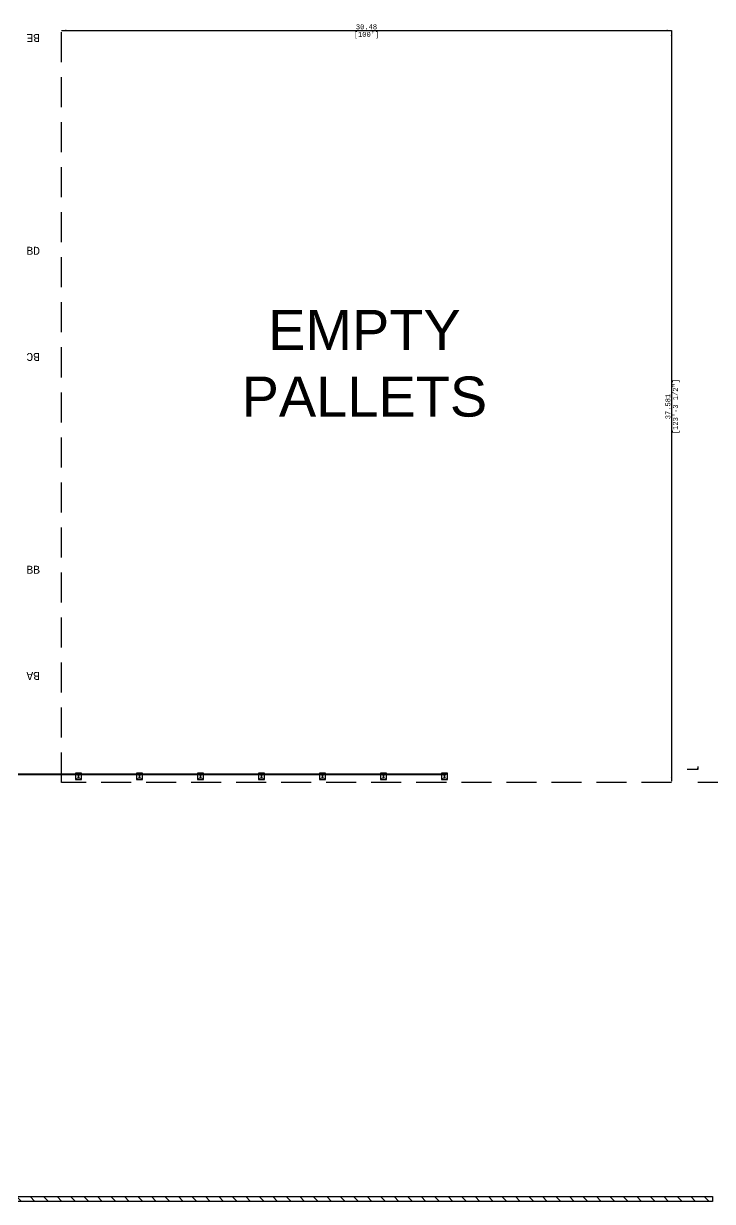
# Model space of a CAD drawing. Header units: inches. Extents: x -233729 to 737493, y -275239 to 196021.
# Drawn here: x 316109 to 350519, y -72686 to -13830 of the extents above; entities that cross this region are included whole.
import ezdxf

# ---------------------------------------------------------------- set-up
doc = ezdxf.new("R2010")
doc.units = ezdxf.units.IN
doc.header["$MEASUREMENT"] = 0
doc.linetypes.add('DASHED', pattern=[0.75, 0.5, -0.25])
for name, color, linetype in [('_FL_FAC_SAFETY', 2, 'Continuous'), ('_FL_FAC_WALLS', 252, 'Continuous'), ('_FL_NEW WH_Pallets', 1, 'Continuous'), ('WF_numbers', 6, 'Continuous')]:
    doc.layers.add(name, color=color, linetype=linetype)
for name, color, linetype, lineweight in [('WF dimentions', 3, 'Continuous', 30), ('WF_sketch_stock_areas', 30, 'Continuous', 30), ('WF_text', 252, 'Continuous', 30)]:
    doc.layers.add(name, color=color, linetype=linetype, lineweight=lineweight)
doc.styles.add('WF_txt', font='consola.ttf')
doc.styles.add('WF_txt_notes', font='arial.ttf')
doc.dimstyles.new('DIM_50', dxfattribs={"dimscale": 50, "dimtxt": 5, "dimasz": 5, "dimexe": 2, "dimexo": 2, "dimgap": 1.1, "dimtad": 1, "dimtoh": 1, "dimdec": 3, "dimlfac": 0.001, "dimdsep": 46, "dimtxsty": 'WF_txt', "dimcen": 3, "dimclrd": 256, "dimclre": 256, "dimclrt": 7, "dimadec": 1, "dimazin": 0, "dimtfac": 1, "dimtdec": 3, "dimtmove": 0, "dimatfit": 3, "dimfxl": 10, "dimtolj": 1, "dimtzin": 0, "dimlwd": -1, "dimlwe": -1, "dimarcsym": 0})

# ---------------------------------------------------------------- blocks, each defined once
blk = doc.blocks.new('FL_Building')
at = {"transparency": 33554687}
h = blk.add_hatch(dxfattribs=at)
h.set_pattern_fill('ANSI31', color=253, scale=150, angle=90)
h.set_pattern_definition([(135, (830121.37, -942425.77), (-336.7596, -336.7596), [])])
h.paths.add_polyline_path([(2165270, -156724), (2237419, -156724), (2237419, -156966), (2165270, -156966)])
at = {"color": 0}
blk.add_lwpolyline([(2165270, -156724), (2237419, -156724), (2237419, -156966), (2165270, -156966)], close=True, dxfattribs=at)
blk = doc.blocks.new('A$C667968a6')
at = {"layer": '_FL_FAC_WALLS', "linetype": 'Continuous', "lineweight": -3}
blk.add_blockref('FL_Building', (-2249814, 156686), dxfattribs=at)
blk = doc.blocks.new('Ext. Safety Rail_Top')
at = {"color": 0}
for points in [[(73203, 279.9), (73203, 228.9), (6045, 228.9), (6045, 279.9)], [(55016.4, 0), (55016.4, 304.8), (54711.6, 304.8), (54711.6, 0)], [(58064.4, 0), (58064.4, 304.8), (57759.6, 304.8), (57759.6, 0)], [(61112.4, 0), (61112.4, 304.8), (60807.6, 304.8), (60807.6, 0)], [(64160.4, 0), (64160.4, 304.8), (63855.6, 304.8), (63855.6, 0)], [(67208.4, 0), (67208.4, 304.8), (66903.6, 304.8), (66903.6, 0)], [(70256.4, 0), (70256.4, 304.8), (69951.6, 304.8), (69951.6, 0)], [(73304.4, 0), (73304.4, 304.8), (72999.6, 304.8), (72999.6, 0)]]:
    blk.add_lwpolyline(points, close=True, dxfattribs=at)
for points in [[(54813, 83.01), (54855.08, 83.01, 0.41421356), (54861.08, 89.01), (54861.08, 215.79, 0.41421356), (54855.08, 221.79), (54813, 221.79), (54813, 228.9), (54915, 228.9), (54915, 221.79), (54872.92, 221.79, 0.41421356), (54866.92, 215.79), (54866.92, 89.01, 0.41421356), (54872.92, 83.01), (54915, 83.01), (54915, 75.9), (54813, 75.9)], [(57861, 83.01), (57903.08, 83.01, 0.41421356), (57909.08, 89.01), (57909.08, 215.79, 0.41421356), (57903.08, 221.79), (57861, 221.79), (57861, 228.9), (57963, 228.9), (57963, 221.79), (57920.92, 221.79, 0.41421356), (57914.92, 215.79), (57914.92, 89.01, 0.41421356), (57920.92, 83.01), (57963, 83.01), (57963, 75.9), (57861, 75.9)], [(60909, 83.01), (60951.08, 83.01, 0.41421356), (60957.08, 89.01), (60957.08, 215.79, 0.41421356), (60951.08, 221.79), (60909, 221.79), (60909, 228.9), (61011, 228.9), (61011, 221.79), (60968.92, 221.79, 0.41421356), (60962.92, 215.79), (60962.92, 89.01, 0.41421356), (60968.92, 83.01), (61011, 83.01), (61011, 75.9), (60909, 75.9)], [(63957, 83.01), (63999.08, 83.01, 0.41421356), (64005.08, 89.01), (64005.08, 215.79, 0.41421356), (63999.08, 221.79), (63957, 221.79), (63957, 228.9), (64059, 228.9), (64059, 221.79), (64016.92, 221.79, 0.41421356), (64010.92, 215.79), (64010.92, 89.01, 0.41421356), (64016.92, 83.01), (64059, 83.01), (64059, 75.9), (63957, 75.9)], [(67005, 83.01), (67047.08, 83.01, 0.41421356), (67053.08, 89.01), (67053.08, 215.79, 0.41421356), (67047.08, 221.79), (67005, 221.79), (67005, 228.9), (67107, 228.9), (67107, 221.79), (67064.92, 221.79, 0.41421356), (67058.92, 215.79), (67058.92, 89.01, 0.41421356), (67064.92, 83.01), (67107, 83.01), (67107, 75.9), (67005, 75.9)], [(70053, 83.01), (70095.08, 83.01, 0.41421356), (70101.08, 89.01), (70101.08, 215.79, 0.41421356), (70095.08, 221.79), (70053, 221.79), (70053, 228.9), (70155, 228.9), (70155, 221.79), (70112.92, 221.79, 0.41421356), (70106.92, 215.79), (70106.92, 89.01, 0.41421356), (70112.92, 83.01), (70155, 83.01), (70155, 75.9), (70053, 75.9)], [(73101, 83.01), (73143.08, 83.01, 0.41421356), (73149.08, 89.01), (73149.08, 215.79, 0.41421356), (73143.08, 221.79), (73101, 221.79), (73101, 228.9), (73203, 228.9), (73203, 221.79), (73160.92, 221.79, 0.41421356), (73154.92, 215.79), (73154.92, 89.01, 0.41421356), (73160.92, 83.01), (73203, 83.01), (73203, 75.9), (73101, 75.9)]]:
    blk.add_lwpolyline(points, format="xyb", close=True, dxfattribs=at)
for centre in [(54749.7, 266.7), (54749.7, 38.1), (54978.3, 266.7), (54978.3, 38.1), (57797.7, 266.7), (57797.7, 38.1), (58026.3, 266.7), (58026.3, 38.1), (60845.7, 266.7), (60845.7, 38.1), (61074.3, 266.7), (61074.3, 38.1), (63893.7, 266.7), (63893.7, 38.1), (64122.3, 266.7), (64122.3, 38.1), (66941.7, 266.7), (66941.7, 38.1), (67170.3, 266.7), (67170.3, 38.1), (69989.7, 266.7), (69989.7, 38.1), (70218.3, 266.7), (70218.3, 38.1), (73037.7, 266.7), (73037.7, 38.1), (73266.3, 266.7), (73266.3, 38.1)]:
    blk.add_circle(centre, 12.7, dxfattribs=at)
blk = doc.blocks.new('*D196')
at = {"layer": 'WF dimentions', "transparency": 16777216}
blk.add_line((318248, -14178), (348228, -14178), dxfattribs=at)
for points in [[(318248, -14136), (318248, -14220), (317998, -14178)], [(348228, -14136), (348228, -14220), (348478, -14178)]]:
    blk.add_solid(points, dxfattribs=at)
at = {"layer": 'WF dimentions', "color": 7, "transparency": 16777216, "char_height": 250, "attachment_point": 5, "style": 'WF_txt'}
for s, insert in [('\\A1;30.48', (333238, -13994)), ("\\A1;[100']", (333238, -14411))]:
    blk.add_mtext(s, dxfattribs=dict(at, insert=insert))
blk = doc.blocks.new('*D197')
at = {"layer": 'WF dimentions', "transparency": 16777216}
blk.add_line((348478, -14428), (348478, -51509), dxfattribs=at)
for points in [[(348436, -14428), (348519, -14428), (348478, -14178)], [(348436, -51509), (348519, -51509), (348478, -51759)]]:
    blk.add_solid(points, dxfattribs=at)
at = {"layer": 'WF dimentions', "color": 7, "transparency": 16777216, "char_height": 250, "attachment_point": 5, "rotation": 90, "style": 'WF_txt'}
for s, insert in [('\\A1;[123\'-3 1/2"]', (348710, -32968)), ('\\A1;37.581', (348294, -32968))]:
    blk.add_mtext(s, dxfattribs=dict(at, insert=insert))

msp = doc.modelspace()

# ---------------------------------------------------------------- linework, layer by layer
at = {"layer": '_FL_NEW WH_Pallets'}
for p, q in [((349785.08965, -51109.79508, -166560.3984), (349251.15288, -51109.67466, -166560.3984)), ((349785.12405, -50957.24172, -166560.3984), (349785.08965, -51109.79508, -166560.3984)), ((349785.08965, -51109.79508, -166560.3984), (349785.10685, -51033.5184, -166560.3984)), ((351360.95909, -51758.50233, -166560.3984), (349784.57435, -51758.14679, -166560.3984))]:
    msp.add_line(p, q, dxfattribs=at)
at = {"layer": 'WF_sketch_stock_areas', "linetype": 'DASHED', "ltscale": 3000, "elevation": -361.63265}
msp.add_lwpolyline([(317997.5173, -14177.83724), (348477.5173, -14177.83724), (348477.5173, -51758.50234), (317997.5173, -51758.50234)], close=True, dxfattribs=at)

# ---------------------------------------------------------------- block references
msp.add_blockref('A$C667968a6', (362913.6874, -72406.61113, -162219.4368))
at = {"layer": '_FL_FAC_SAFETY'}
msp.add_blockref('Ext. Safety Rail_Top', (263987.11766, -51598.31113, -162219.4368), dxfattribs=at)

# ---------------------------------------------------------------- texts
at = {"layer": 'WF_numbers', "linetype": 'DASHED', "char_height": 400, "attachment_point": 3, "rotation": 179.9999999994, "style": 'WF_txt'}
for s, insert in [('BE', (316251.45896, -14750.30826, -324800.50625)), ('BC', (316251.45896, -30688.80823, -324800.50625)), ('BA', (316251.45897, -46627.30823, -324800.50625))]:
    msp.add_mtext_dynamic_manual_height_columns(s, width=423.5307578, gutter_width=2117.65379, heights=[0], dxfattribs=dict(at, insert=insert))
at = {"layer": 'WF_numbers', "linetype": 'DASHED', "char_height": 400, "attachment_point": 1, "style": 'WF_txt'}
for s, insert in [('BD', (316251.45897, -24984.56591, -324800.50625)), ('BB', (316251.45897, -40923.06588, -324800.50625))]:
    msp.add_mtext_dynamic_manual_height_columns(s, width=423.5307578, gutter_width=2117.65379, heights=[0], dxfattribs=dict(at, insert=insert))
at = {"layer": 'WF_text', "insert": (329824.69832, -28135.92279), "char_height": 2000, "attachment_point": 1, "style": 'WF_txt_notes'}
msp.add_mtext_dynamic_manual_height_columns('\\pxqc,t2;EMPTY PALLETS', width=6618.3151703, gutter_width=2117.65379, heights=[0], dxfattribs=at)

# ---------------------------------------------------------------- dimensions: what is measured, and where the dimension line sits
at = {"layer": 'WF dimentions'}
dim = msp.add_linear_dim(base=(348477.5173, -14177.83724), p1=(317997.5173, -14177.83724, -361.63265), p2=(348477.5173, -14177.83724, -361.63265), dimstyle='DIM_50', override={"dimpost": '\\X'}, dxfattribs=at)
dim.commit()
dim.dimension.update_dxf_attribs({"geometry": '*D196', "text_midpoint": (333237.5173, -14177.83724)})
dim = msp.add_linear_dim(base=(348477.5173, -51758.50234), p1=(348477.5173, -14177.83724), p2=(348477.5173, -51758.50234, -361.63265), angle=90, dimstyle='DIM_50', override={"dimpost": '\\X'}, dxfattribs=at)
dim.commit()
dim.dimension.update_dxf_attribs({"geometry": '*D197', "text_midpoint": (348477.5173, -32968.16979)})

doc.saveas('drawing.dxf')
